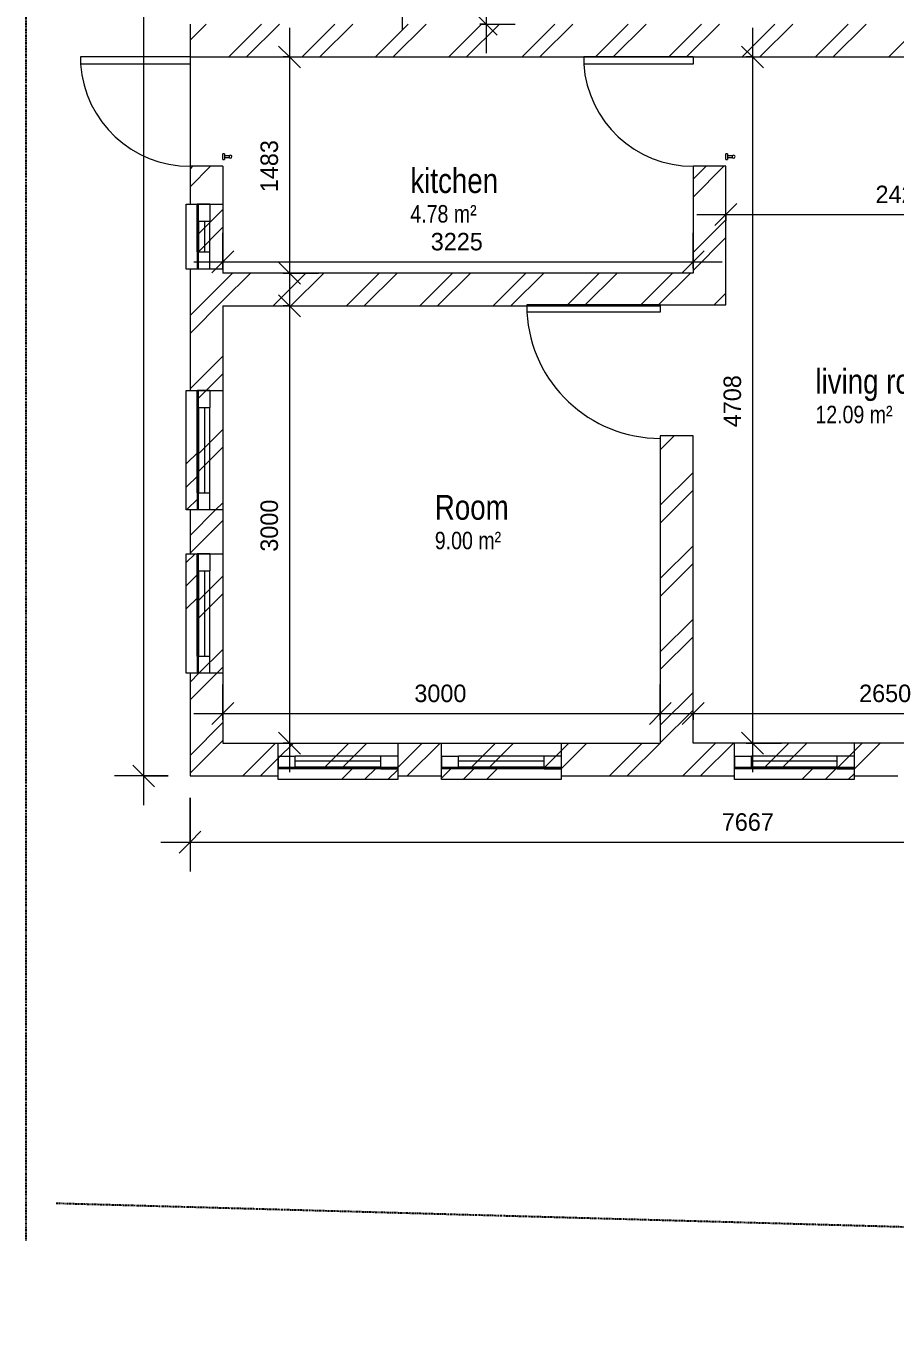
# Model space of a CAD drawing. Header units: millimetres. Extents: x -72672 to -42677, y -7093 to 15979.
# Drawn here: x -72672 to -66712, y -7093 to 1813 of the extents above; entities that cross this region are included whole.
import ezdxf

# ---------------------------------------------------------------- set-up
doc = ezdxf.new("R2010")
doc.units = ezdxf.units.MM
doc.linetypes.add('Double dash', pattern=[42.8625, 15.875, -4.7625, 6.35, -4.7625, 6.35, -4.7625])
for name, color, linetype, lineweight in [('A-ANNO-DIMS', 211, 'Continuous', 9), ('A-ANNO-DIMS-100', 211, 'Continuous', 9), ('A-AREA-IDEN', 2, 'Continuous', 9), ('A-DETL-GENF', 92, 'Continuous', 9), ('A-DOOR', 31, 'Continuous', 9), ('A-FLOR', 192, 'Continuous', 9), ('A-GLAZ', 151, 'Continuous', 9), ('A-WALL', 113, 'Continuous', 9), ('A-WALL-PATT', 111, 'Continuous', 9), ('C-PROP-LINE', 91, 'Double dash', 25)]:
    doc.layers.add(name, color=color, linetype=linetype, lineweight=lineweight)
doc.styles.add('Arial', font='arial.ttf', dxfattribs={"width": 0.8, "height": 120})
doc.styles.add('Arial_1', font='arial.ttf', dxfattribs={"width": 0.8, "height": 170})
doc.styles.add('Bell MT', font='BELL.TTF', dxfattribs={"height": 120})
doc.dimstyles.new('Diagonal_-_2_5mm_Arial', dxfattribs={"dimscale": 304.8, "dimtxt": 125.013856, "dimasz": 0.492126, "dimexe": 0.656168, "dimexo": 0.492126, "dimgap": 0.098425, "dimtad": 1, "dimdec": 0, "dimzin": 0, "dimdsep": 46, "dimtxsty": 'Bell MT', "dimblk1": 'OBLIQUE', "dimblk2": 'OBLIQUE', "dimsah": 1, "dimcen": 0.09, "dimdle": 0.656168, "dimazin": 0, "dimtfac": 1, "dimtdec": 4, "dimtix": 1, "dimtmove": 0, "dimatfit": 3, "dimfxl": 1, "dimtvp": 1, "dimtolj": 1, "dimtzin": 0, "dimarcsym": 2})
pattern_1 = [(45, (-58800, 0), (-251.447, 251.447), []), (45, (-58800, 381), (-251.447, 251.447), [])]

# ---------------------------------------------------------------- blocks, each defined once
blk = doc.blocks.new('Schueco AWS 75 SI_ type 1 triple glass 40mm - Schueco 900-V40-Level 1')
at = {"layer": 'A-GLAZ'}
h = blk.add_hatch(dxfattribs=at)
h.set_pattern_fill('FP_91', color=90, style=0, pattern_type=2)
h.set_pattern_definition([(315.07, (1222.75, -12516.5), (449.012, 447.92), []), (315.07, (1222.75, -12674.84), (898.026, 0.002), []), (315.07, (1222.75, -12358.1), (898.026, 0.002), [])])
h.paths.add_polyline_path([(-285, 112.5), (-285, 57.6), (535, 57.6), (535, 137.8), (-285, 137.8)])
h = blk.add_hatch(dxfattribs=at)
h.set_pattern_fill('FP_92', color=90, style=0, pattern_type=2)
h.set_pattern_definition([(315, (1222.75, -12634.5), (449.013, 449.013), []), (315, (1222.75, -12793.3), (898.026, 0), []), (315, (1222.75, -12475.8), (898.026, 0), [])])
h.paths.add_polyline_path([(-285, 57.6), (-285, 54.6), (535, 54.6), (535, 57.6)])
at = {"layer": 'A-DETL-GENF'}
for p, q in [((-168, 62.5), (-285, 62.5)), ((-285, -22.5), (-285, 62.5)), ((-168, 62.5), (-168, -22.5)), ((418, 62.5), (535, 62.5)), ((418, 62.5), (418, -22.5)), ((535, -22.5), (535, 62.5)), ((-285, -22.5), (-168, -22.5)), ((535, -22.5), (418, -22.5))]:
    blk.add_line(p, q, dxfattribs=at)
at = {"layer": 'A-GLAZ', "color": 90}
for p, q in [((-285, 112.5), (-285, 137.8)), ((-285, 137.8), (535, 137.8)), ((535, 137.8), (535, 112.5)), ((-285, 57.6), (535, 57.6)), ((-285, 54.6), (535, 54.6))]:
    blk.add_line(p, q, dxfattribs=at)
at = {"layer": 'A-GLAZ'}
for p, q in [((-168, 62.5), (418, 62.5)), ((-168, -22.5), (418, -22.5))]:
    blk.add_line(p, q, dxfattribs=at)
at = {"layer": 'A-GLAZ', "lineweight": 18}
for p, q in [((-168, 51.4), (418.1, 51.4)), ((-168, 11.4), (418, 11.4))]:
    blk.add_line(p, q, dxfattribs=at)
blk = doc.blocks.new('Schueco AWS 75 SI_ type 1 triple glass 40mm - Schueco 900-V41-Level 1')
at = {"layer": 'A-GLAZ'}
h = blk.add_hatch(dxfattribs=at)
h.set_pattern_fill('FP_93', color=90, style=0, pattern_type=2)
h.set_pattern_definition([(315.07, (2342.75, -12516.5), (449.012, 447.92), []), (315.07, (2342.75, -12674.84), (898.026, 0.002), []), (315.07, (2342.75, -12358.1), (898.026, 0.002), [])])
h.paths.add_polyline_path([(-285, 57.6), (535, 57.6), (535, 137.8), (-285, 137.8), (-285, 112.5)])
h = blk.add_hatch(dxfattribs=at)
h.set_pattern_fill('FP_94', color=90, style=0, pattern_type=2)
h.set_pattern_definition([(315, (2342.75, -12634.5), (449.013, 449.013), []), (315, (2342.75, -12793.3), (898.026, 0), []), (315, (2342.75, -12475.8), (898.026, 0), [])])
h.paths.add_polyline_path([(-285, 57.6), (-285, 54.6), (535, 54.6), (535, 57.6)])
at = {"layer": 'A-DETL-GENF'}
for p, q in [((-168, 62.5), (-285, 62.5)), ((-285, -22.5), (-285, 62.5)), ((-168, 62.5), (-168, -22.5)), ((418, 62.5), (535, 62.5)), ((418, 62.5), (418, -22.5)), ((535, -22.5), (535, 62.5)), ((-285, -22.5), (-168, -22.5)), ((535, -22.5), (418, -22.5))]:
    blk.add_line(p, q, dxfattribs=at)
at = {"layer": 'A-GLAZ', "color": 90}
for p, q in [((-285, 112.5), (-285, 137.8)), ((-285, 137.8), (535, 137.8)), ((535, 137.8), (535, 112.5)), ((-285, 57.6), (535, 57.6)), ((-285, 54.6), (535, 54.6))]:
    blk.add_line(p, q, dxfattribs=at)
at = {"layer": 'A-GLAZ'}
for p, q in [((-168, 62.5), (418, 62.5)), ((-168, -22.5), (418, -22.5))]:
    blk.add_line(p, q, dxfattribs=at)
at = {"layer": 'A-GLAZ', "lineweight": 18}
for p, q in [((-168, 51.4), (418.1, 51.4)), ((-168, 11.4), (418, 11.4))]:
    blk.add_line(p, q, dxfattribs=at)
blk = doc.blocks.new('Schueco AWS 75 SI_ type 1 triple glass 40mm - Schueco 900-V42-Level 1')
at = {"layer": 'A-GLAZ'}
h = blk.add_hatch(dxfattribs=at)
h.set_pattern_fill('FP_95', color=90, style=0, pattern_type=2)
h.set_pattern_definition([(224.93, (-10487, -3148), (449.012, -447.92), []), (224.93, (-10645.8, -3148), (-0.002, -895.838), []), (224.93, (-10328.3, -3148), (-0.002, -895.838), [])])
h.paths.add_polyline_path([(-213.4, 137.8), (-285, 137.8), (-285, 57.6), (535, 57.6), (535, 137.8)])
h = blk.add_hatch(dxfattribs=at)
h.set_pattern_fill('FP_96', color=90, style=0, pattern_type=2)
h.set_pattern_definition([(225, (-10487, -3220.25), (449.013, -449.013), []), (225, (-10645.8, -3220.25), (6e-14, -898.026), []), (225, (-10328.3, -3220.25), (6e-14, -898.026), [])])
h.paths.add_polyline_path([(-285, 57.6), (-285, 54.6), (535, 54.6), (535, 57.6), (-213.4, 57.6)])
at = {"layer": 'A-DETL-GENF'}
for p, q in [((-168, 62.5), (-285, 62.5)), ((-285, -22.5), (-285, 62.5)), ((-168, 62.5), (-168, -22.5)), ((418, 62.5), (535, 62.5)), ((418, 62.5), (418, -22.5)), ((535, -22.5), (535, 62.5)), ((-285, -22.5), (-168, -22.5)), ((535, -22.5), (418, -22.5))]:
    blk.add_line(p, q, dxfattribs=at)
at = {"layer": 'A-GLAZ', "color": 90}
for p, q in [((-285, 112.5), (-285, 137.8)), ((-285, 137.8), (535, 137.8)), ((535, 137.8), (535, 112.5)), ((-285, 57.6), (535, 57.6)), ((-285, 54.6), (535, 54.6))]:
    blk.add_line(p, q, dxfattribs=at)
at = {"layer": 'A-GLAZ'}
for p, q in [((-168, 62.5), (418, 62.5)), ((-168, -22.5), (418, -22.5))]:
    blk.add_line(p, q, dxfattribs=at)
at = {"layer": 'A-GLAZ', "lineweight": 18}
for p, q in [((-168, 51.4), (418.1, 51.4)), ((-168, 11.4), (418, 11.4))]:
    blk.add_line(p, q, dxfattribs=at)
blk = doc.blocks.new('Schueco AWS 75 SI_ type 1 triple glass 40mm - Schueco 900-V43-Level 1')
at = {"layer": 'A-GLAZ'}
h = blk.add_hatch(dxfattribs=at)
h.set_pattern_fill('FP_97', color=90, style=0, pattern_type=2)
h.set_pattern_definition([(224.93, (-11607, -3148), (449.012, -447.92), []), (224.93, (-11765.8, -3148), (-0.002, -895.838), []), (224.93, (-11448.3, -3148), (-0.002, -895.838), [])])
h.paths.add_polyline_path([(-285, 137.8), (-285, 57.6), (535, 57.6), (535, 137.8), (-251.3, 137.8)])
h = blk.add_hatch(dxfattribs=at)
h.set_pattern_fill('FP_98', color=90, style=0, pattern_type=2)
h.set_pattern_definition([(225, (-11607, -3220.25), (449.013, -449.013), []), (225, (-11765.8, -3220.25), (6e-14, -898.026), []), (225, (-11448.3, -3220.25), (6e-14, -898.026), [])])
h.paths.add_polyline_path([(-285, 57.6), (-285, 54.6), (535, 54.6), (535, 57.6)])
at = {"layer": 'A-DETL-GENF'}
for p, q in [((-168, 62.5), (-285, 62.5)), ((-285, -22.5), (-285, 62.5)), ((-168, 62.5), (-168, -22.5)), ((418, 62.5), (535, 62.5)), ((418, 62.5), (418, -22.5)), ((535, -22.5), (535, 62.5)), ((-285, -22.5), (-168, -22.5)), ((535, -22.5), (418, -22.5))]:
    blk.add_line(p, q, dxfattribs=at)
at = {"layer": 'A-GLAZ', "color": 90}
for p, q in [((-285, 112.5), (-285, 137.8)), ((-285, 137.8), (535, 137.8)), ((535, 137.8), (535, 112.5)), ((-285, 57.6), (535, 57.6)), ((-285, 54.6), (535, 54.6))]:
    blk.add_line(p, q, dxfattribs=at)
at = {"layer": 'A-GLAZ'}
for p, q in [((-168, 62.5), (418, 62.5)), ((-168, -22.5), (418, -22.5))]:
    blk.add_line(p, q, dxfattribs=at)
at = {"layer": 'A-GLAZ', "lineweight": 18}
for p, q in [((-168, 51.4), (418.1, 51.4)), ((-168, 11.4), (418, 11.4))]:
    blk.add_line(p, q, dxfattribs=at)
blk = doc.blocks.new('Schueco AWS 75 SI_ type 1 triple glass 40mm - Schueco 900-V47-Level 1')
at = {"layer": 'A-GLAZ'}
h = blk.add_hatch(dxfattribs=at)
h.set_pattern_fill('FP_103', color=90, style=0, pattern_type=2)
h.set_pattern_definition([(224.93, (-8477.65, -3148), (449.01, -447.92), []), (224.93, (-8636.4, -3148), (-0.002, -895.838), []), (224.93, (-8318.9, -3148), (-0.002, -895.838), [])])
h.paths.add_polyline_path([(-251.3, 137.8), (-285, 137.8), (-285, 57.6), (535, 57.6), (535, 137.8), (503, 137.8)])
h = blk.add_hatch(dxfattribs=at)
h.set_pattern_fill('FP_104', color=90, style=0, pattern_type=2)
h.set_pattern_definition([(225, (-8477.65, -3220.25), (449.013, -449.013), []), (225, (-8636.4, -3220.25), (6e-14, -898.026), []), (225, (-8318.9, -3220.25), (6e-14, -898.026), [])])
h.paths.add_polyline_path([(-285, 57.6), (-285, 54.6), (535, 54.6), (535, 57.6)])
at = {"layer": 'A-DETL-GENF'}
for p, q in [((-168, 62.5), (-285, 62.5)), ((-285, -22.5), (-285, 62.5)), ((-168, 62.5), (-168, -22.5)), ((418, 62.5), (535, 62.5)), ((418, 62.5), (418, -22.5)), ((535, -22.5), (535, 62.5)), ((-285, -22.5), (-168, -22.5)), ((535, -22.5), (418, -22.5))]:
    blk.add_line(p, q, dxfattribs=at)
at = {"layer": 'A-GLAZ', "color": 90}
for p, q in [((-285, 112.5), (-285, 137.8)), ((-285, 137.8), (535, 137.8)), ((535, 137.8), (535, 112.5)), ((-285, 57.6), (535, 57.6)), ((-285, 54.6), (535, 54.6))]:
    blk.add_line(p, q, dxfattribs=at)
at = {"layer": 'A-GLAZ'}
for p, q in [((-168, 62.5), (418, 62.5)), ((-168, -22.5), (418, -22.5))]:
    blk.add_line(p, q, dxfattribs=at)
at = {"layer": 'A-GLAZ', "lineweight": 18}
for p, q in [((-168, 51.4), (418.1, 51.4)), ((-168, 11.4), (418, 11.4))]:
    blk.add_line(p, q, dxfattribs=at)
blk = doc.blocks.new('d - 750-379112-Level 1')
at = {"layer": 'A-DOOR', "lineweight": 18}
for p, q in [((325.7, 112.5), (325.7, 862.5)), ((375, 862.5), (325.7, 862.5)), ((375, 112.5), (375, 862.5)), ((375, 112.5), (325.7, 112.5))]:
    blk.add_line(p, q, dxfattribs=at)
at = {"layer": 'A-DOOR'}
for p, q in [((-329, -112), (-329, -124.1)), ((-329, -112), (-289, -112)), ((-289, -124.1), (-329, -124.1)), ((-314, -124.1), (-314, -157.9)), ((-304, -157.9), (-304, -124.1)), ((-289, -124.1), (-289, -112))]:
    blk.add_line(p, q, dxfattribs=at)
for centre, radius, start, end in [((376.7, 112.5), 751.7, 93.89033, 180), ((-309, -165), 10, 90, 270), ((-309, -165), 10, 270, 90)]:
    blk.add_arc(centre, radius, start, end, dxfattribs=at)
blk = doc.blocks.new('Schueco AWS 75 SI_ type 1 triple glass 40mm - Schueco 400 1200-V49-Level 1')
at = {"layer": 'A-DETL-GENF'}
for p, q in [((19.5, 62.5), (-97.5, 62.5)), ((-97.5, -22.5), (-97.5, 62.5)), ((19.5, 62.5), (19.5, -22.5)), ((230.5, 62.5), (347.5, 62.5)), ((230.5, 62.5), (230.5, -22.5)), ((347.5, -22.5), (347.5, 62.5)), ((-97.5, -22.5), (19.5, -22.5)), ((347.5, -22.5), (230.5, -22.5))]:
    blk.add_line(p, q, dxfattribs=at)
at = {"layer": 'A-GLAZ', "color": 90}
for p, q in [((-97.5, 112.5), (-97.5, 137.8)), ((-97.5, 137.8), (347.5, 137.8)), ((347.5, 137.8), (347.5, 112.5)), ((-97.5, 57.6), (347.5, 57.6)), ((-97.5, 54.6), (347.5, 54.6))]:
    blk.add_line(p, q, dxfattribs=at)
at = {"layer": 'A-GLAZ'}
for p, q in [((19.5, 62.5), (230.5, 62.5)), ((19.5, -22.5), (230.5, -22.5))]:
    blk.add_line(p, q, dxfattribs=at)
at = {"layer": 'A-GLAZ', "lineweight": 18}
for p, q in [((19.5, 51.4), (230.6, 51.4)), ((19.5, 11.4), (230.5, 11.4))]:
    blk.add_line(p, q, dxfattribs=at)
blk = doc.blocks.new('M_Single-Flush - 900 X 21OO-375507-Level 1')
at = {"layer": 'A-DOOR', "lineweight": 18}
for p, q in [((399, 112.5), (399, 1027.8)), ((450, 1027.8), (399, 1027.8)), ((450, 112.5), (450, 1027.8)), ((450, 112.5), (399, 112.5))]:
    blk.add_line(p, q, dxfattribs=at)
at = {"layer": 'A-DOOR'}
blk.add_arc((450, 112.5), 916.7, 93.18929, 180, dxfattribs=at)
blk = doc.blocks.new('Family - ___-523977-Level 1')
at = {"layer": 'C-PROP-LINE'}
for p, q in [((-72672, 15978.9), (-72672, -6521.1)), ((-72465.5, -6263.7), (-42677, -7093.1))]:
    blk.add_line(p, q, dxfattribs=at)
blk = doc.blocks.new('DIMBLOCK55-Level 1')
at = {"layer": 'A-ANNO-DIMS-100'}
for p, q in [((-70865.1, 92.2), (-70865.1, -3307.8)), ((-70865.1, -107.8), (-70940.1, -32.8)), ((-70909, -107.8), (-70665.1, -107.8)), ((-70865.1, -107.8), (-70909, -107.8)), ((-70865.1, -107.8), (-70790.1, -182.8)), ((-70865.1, -3107.8), (-70940.1, -3032.8)), ((-70909, -3107.8), (-70665.1, -3107.8)), ((-70865.1, -3107.8), (-70909, -3107.8)), ((-70865.1, -3107.8), (-70790.1, -3182.8))]:
    blk.add_line(p, q, dxfattribs=at)
at = {"layer": 'A-ANNO-DIMS-100', "color": 0, "insert": (-71063.8, -1794.2), "char_height": 120, "width": 447.507, "attachment_point": 1, "rotation": 90, "line_spacing_factor": 1.048845, "style": 'Bell MT'}
blk.add_mtext('3000', dxfattribs=at)
blk = doc.blocks.new('_Oblique')
at = {"color": 0, "linetype": 'ByBlock', "lineweight": -2}
blk.add_line((-0.5, -0.5), (0.5, 0.5), dxfattribs=at)
blk = doc.blocks.new('DIMBLOCK56-Level 1')
at = {"layer": 'A-ANNO-DIMS-100'}
for p, q in [((-71322, -2948.7), (-71322, -2704.8)), ((-68322, -2948.7), (-68322, -2704.8)), ((-71322, -2904.8), (-71247, -2829.8)), ((-68322, -2904.8), (-68247, -2829.8)), ((-71522, -2904.8), (-68122, -2904.8)), ((-71322, -2904.8), (-71397, -2979.8)), ((-71322, -2904.8), (-71322, -2948.7)), ((-68322, -2904.8), (-68397, -2979.8)), ((-68322, -2904.8), (-68322, -2948.7))]:
    blk.add_line(p, q, dxfattribs=at)
at = {"layer": 'A-ANNO-DIMS-100', "color": 0, "insert": (-70008.5, -2706), "char_height": 120, "width": 447.507, "attachment_point": 1, "line_spacing_factor": 1.048845, "style": 'Bell MT'}
blk.add_mtext('3000', dxfattribs=at)
blk = doc.blocks.new('DIMBLOCK57-Level 1')
at = {"layer": 'A-ANNO-DIMS-100'}
for p, q in [((-65447, -2357.8), (-65447, -3104.8)), ((-65447, -2904.8), (-65447, -2357.8)), ((-68097, -2948.7), (-68097, -2704.8)), ((-68097, -2904.8), (-68022, -2829.8)), ((-65447, -2904.8), (-65372, -2829.8)), ((-68297, -2904.8), (-65247, -2904.8)), ((-68097, -2904.8), (-68172, -2979.8)), ((-68097, -2904.8), (-68097, -2948.7)), ((-65447, -2904.8), (-65522, -2979.8))]:
    blk.add_line(p, q, dxfattribs=at)
at = {"layer": 'A-ANNO-DIMS-100', "color": 0, "insert": (-66958.5, -2706), "char_height": 120, "width": 447.507, "attachment_point": 1, "line_spacing_factor": 1.048845, "style": 'Bell MT'}
blk.add_mtext('2650', dxfattribs=at)
blk = doc.blocks.new('DIMBLOCK58-Level 1')
at = {"layer": 'A-ANNO-DIMS-100'}
for p, q in [((-67689.6, 1800.2), (-67689.6, -3307.8)), ((-67689.6, 1600.2), (-67764.6, 1675.2)), ((-67733.5, 1600.2), (-67489.6, 1600.2)), ((-67689.6, 1600.2), (-67733.5, 1600.2)), ((-67689.6, 1600.2), (-67614.6, 1525.2)), ((-67689.6, -3107.8), (-67764.6, -3032.8)), ((-67733.5, -3107.8), (-67489.6, -3107.8)), ((-67689.6, -3107.8), (-67733.5, -3107.8)), ((-67689.6, -3107.8), (-67614.6, -3182.8))]:
    blk.add_line(p, q, dxfattribs=at)
at = {"layer": 'A-ANNO-DIMS-100', "color": 0, "insert": (-67888.3, -940.2), "char_height": 120, "width": 447.507, "attachment_point": 1, "rotation": 90, "line_spacing_factor": 1.048845, "style": 'Bell MT'}
blk.add_mtext('4708', dxfattribs=at)
blk = doc.blocks.new('DIMBLOCK62-Level 1')
at = {"layer": 'A-ANNO-DIMS-100'}
for p, q in [((-71322, 150.4), (-71322, 394.4)), ((-68097, 150.4), (-68097, 394.4)), ((-71322, 194.4), (-71247, 269.4)), ((-68097, 194.4), (-68022, 269.4)), ((-71522, 194.4), (-67897, 194.4)), ((-71322, 194.4), (-71397, 119.4)), ((-71322, 194.4), (-71322, 150.4)), ((-68097, 194.4), (-68172, 119.4)), ((-68097, 194.4), (-68097, 150.4))]:
    blk.add_line(p, q, dxfattribs=at)
at = {"layer": 'A-ANNO-DIMS-100', "color": 0, "insert": (-69896, 393.1), "char_height": 120, "width": 447.507, "attachment_point": 1, "line_spacing_factor": 1.048845, "style": 'Bell MT'}
blk.add_mtext('3225', dxfattribs=at)
blk = doc.blocks.new('DIMBLOCK63-Level 1')
at = {"layer": 'A-ANNO-DIMS-100'}
for p, q in [((-70865.1, 1800.2), (-70865.1, -82.8)), ((-70865.1, 1600.2), (-70940.1, 1675.2)), ((-70909, 1600.2), (-70665.1, 1600.2)), ((-70865.1, 1600.2), (-70909, 1600.2)), ((-70865.1, 1600.2), (-70790.1, 1525.2)), ((-70865.1, 117.2), (-70940.1, 192.2)), ((-70909, 117.2), (-70665.1, 117.2)), ((-70865.1, 117.2), (-70909, 117.2)), ((-70865.1, 117.2), (-70790.1, 42.2))]:
    blk.add_line(p, q, dxfattribs=at)
at = {"layer": 'A-ANNO-DIMS-100', "color": 0, "insert": (-71063.8, 672.3), "char_height": 120, "width": 447.507, "attachment_point": 1, "rotation": 90, "line_spacing_factor": 1.048845, "style": 'Bell MT'}
blk.add_mtext('1483', dxfattribs=at)
blk = doc.blocks.new('DIMBLOCK64-Level 1')
at = {"layer": 'A-ANNO-DIMS-100'}
for p, q in [((-67872, 474.7), (-67872, 718.6)), ((-65447, 474.7), (-65447, 718.6)), ((-67872, 518.6), (-67797, 593.6)), ((-65447, 518.6), (-65372, 593.6)), ((-68072, 518.6), (-65247, 518.6)), ((-67872, 518.6), (-67947, 443.6)), ((-67872, 518.6), (-67872, 474.7)), ((-65447, 518.6), (-65522, 443.6)), ((-65447, 518.6), (-65447, 474.7))]:
    blk.add_line(p, q, dxfattribs=at)
at = {"layer": 'A-ANNO-DIMS-100', "color": 0, "insert": (-66846, 717.4), "char_height": 120, "width": 447.507, "attachment_point": 1, "line_spacing_factor": 1.048845, "style": 'Bell MT'}
blk.add_mtext('2425', dxfattribs=at)
blk = doc.blocks.new('DIMBLOCK66-Level 1')
at = {"layer": 'A-ANNO-DIMS-100'}
for p, q in [((-69516.6, 3900.2), (-69516.6, 1625.2)), ((-69516.6, 3700.2), (-69591.6, 3775.2)), ((-69560.5, 3700.2), (-69316.6, 3700.2)), ((-69516.6, 3700.2), (-69560.5, 3700.2)), ((-69516.6, 3700.2), (-69441.6, 3625.2)), ((-69516.6, 1825.2), (-69591.6, 1900.2)), ((-69560.5, 1825.2), (-69316.6, 1825.2)), ((-69516.6, 1825.2), (-69560.5, 1825.2)), ((-69516.6, 1825.2), (-69441.6, 1750.2))]:
    blk.add_line(p, q, dxfattribs=at)
at = {"layer": 'A-ANNO-DIMS-100', "color": 0, "insert": (-69715.3, 2576.3), "char_height": 120, "width": 447.507, "attachment_point": 1, "rotation": 90, "line_spacing_factor": 1.048845, "style": 'Bell MT'}
blk.add_mtext('1875', dxfattribs=at)
blk = doc.blocks.new('DIMBLOCK67-Level 1')
at = {"layer": 'A-ANNO-DIMS-100'}
for p, q in [((-70092, 2425.2), (-70092, 1786.9)), ((-70092, 1986.9), (-70092, 2425.2)), ((-67542, 1943), (-67542, 2186.9)), ((-70092, 1986.9), (-70017, 2061.9)), ((-67542, 1986.9), (-67467, 2061.9)), ((-70292, 1986.9), (-67342, 1986.9)), ((-70092, 1986.9), (-70167, 1911.9)), ((-67542, 1986.9), (-67617, 1911.9)), ((-67542, 1986.9), (-67542, 1943))]:
    blk.add_line(p, q, dxfattribs=at)
at = {"layer": 'A-ANNO-DIMS-100', "color": 0, "insert": (-69003.5, 2185.6), "char_height": 120, "width": 447.507, "attachment_point": 1, "line_spacing_factor": 1.048845, "style": 'Bell MT'}
blk.add_mtext('2550', dxfattribs=at)
blk = doc.blocks.new('DIMBLOCK78-Level 1')
at = {"layer": 'A-ANNO-DIMS-100'}
for p, q in [((-71865.1, 12824.2), (-71865.1, -3532.8)), ((-71865.1, 12624.2), (-71940.1, 12699.2)), ((-71102, 12624.2), (-72065.1, 12624.2)), ((-71865.1, 12624.2), (-71790.1, 12549.2)), ((-71865.1, 12624.2), (-71102, 12624.2)), ((-71865.1, -3332.8), (-71940.1, -3257.8)), ((-71697, -3332.8), (-72065.1, -3332.8)), ((-71865.1, -3332.8), (-71790.1, -3407.8)), ((-71865.1, -3332.8), (-71697, -3332.8))]:
    blk.add_line(p, q, dxfattribs=at)
at = {"layer": 'A-ANNO-DIMS-100', "color": 0, "insert": (-72063.8, 4412.7), "char_height": 120, "width": 559.384, "attachment_point": 1, "rotation": 90, "line_spacing_factor": 1.048845, "style": 'Bell MT'}
blk.add_mtext('15957', dxfattribs=at)
blk = doc.blocks.new('DIMBLOCK79-Level 1')
at = {"layer": 'A-ANNO-DIMS-100'}
for p, q in [((-71547, -3482.8), (-71547, -3987.4)), ((-71547, -3787.4), (-71547, -3482.8)), ((-63880.5, -3482.8), (-63880.5, -3987.4)), ((-63880.5, -3787.4), (-63880.5, -3482.8)), ((-71547, -3787.4), (-71472, -3712.4)), ((-63880.5, -3787.4), (-63805.5, -3712.4)), ((-71747, -3787.4), (-63680.5, -3787.4)), ((-71547, -3787.4), (-71622, -3862.4)), ((-63880.5, -3787.4), (-63955.5, -3862.4))]:
    blk.add_line(p, q, dxfattribs=at)
at = {"layer": 'A-ANNO-DIMS-100', "color": 0, "insert": (-67900.2, -3588.7), "char_height": 120, "width": 447.507, "attachment_point": 1, "line_spacing_factor": 1.048845, "style": 'Bell MT'}
blk.add_mtext('7667', dxfattribs=at)

msp = doc.modelspace()

# ---------------------------------------------------------------- hatches: boundary and pattern name
at = {"layer": 'A-WALL'}
h = msp.add_hatch(dxfattribs=at)
h.set_pattern_fill('FP_1', color=236, style=0, pattern_type=2)
h.set_pattern_definition(pattern_1)
h.paths.add_polyline_path([(-71322, 145.2), (-71322, 590.2), (-71489.2, 590.2), (-71489.2, 145.2)])
h = msp.add_hatch(dxfattribs=at)
h.set_pattern_fill('FP_1', color=236, style=0, pattern_type=2)
h.set_pattern_definition(pattern_1)
h.paths.add_polyline_path([(-71322, 145.2), (-71322, 590.2), (-71489.2, 590.2), (-71489.2, 145.2)])
h = msp.add_hatch(dxfattribs=at)
h.set_pattern_fill('FP_1', color=236, style=0, pattern_type=2)
h.set_pattern_definition(pattern_1)
h.paths.add_polyline_path([(-71322, -1507.8), (-71322, -687.8), (-71489.2, -687.8), (-71489.2, -1507.8)])
h = msp.add_hatch(dxfattribs=at)
h.set_pattern_fill('FP_1', color=236, style=0, pattern_type=2)
h.set_pattern_definition(pattern_1)
h.paths.add_polyline_path([(-71322, -1507.8), (-71322, -687.8), (-71489.2, -687.8), (-71489.2, -1507.8)])
h = msp.add_hatch(dxfattribs=at)
h.set_pattern_fill('FP_1', color=236, style=0, pattern_type=2)
h.set_pattern_definition(pattern_1)
h.paths.add_polyline_path([(-71322, -2627.8), (-71322, -1807.8), (-71489.2, -1807.8), (-71489.2, -2627.8)])
h = msp.add_hatch(dxfattribs=at)
h.set_pattern_fill('FP_1', color=236, style=0, pattern_type=2)
h.set_pattern_definition(pattern_1)
h.paths.add_polyline_path([(-71322, -2627.8), (-71322, -1807.8), (-71489.2, -1807.8), (-71489.2, -2627.8)])
h = msp.add_hatch(dxfattribs=at)
h.set_pattern_fill('FP_1', color=236, style=0, pattern_type=2)
h.set_pattern_definition(pattern_1)
h.paths.add_polyline_path([(-70122, -3274.9), (-70122, -3107.8), (-70942, -3107.8), (-70942, -3274.9)])
h = msp.add_hatch(dxfattribs=at)
h.set_pattern_fill('FP_1', color=236, style=0, pattern_type=2)
h.set_pattern_definition(pattern_1)
h.paths.add_polyline_path([(-70122, -3274.9), (-70122, -3107.8), (-70942, -3107.8), (-70942, -3274.9)])
h = msp.add_hatch(dxfattribs=at)
h.set_pattern_fill('FP_1', color=236, style=0, pattern_type=2)
h.set_pattern_definition(pattern_1)
h.paths.add_polyline_path([(-69822, -3274.9), (-69002, -3274.9), (-69002, -3107.8), (-69822, -3107.8)])
h = msp.add_hatch(dxfattribs=at)
h.set_pattern_fill('FP_1', color=236, style=0, pattern_type=2)
h.set_pattern_definition(pattern_1)
h.paths.add_polyline_path([(-69822, -3274.9), (-69002, -3274.9), (-69002, -3107.8), (-69822, -3107.8)])
h = msp.add_hatch(dxfattribs=at)
h.set_pattern_fill('FP_1', color=236, style=0, pattern_type=2)
h.set_pattern_definition(pattern_1)
h.paths.add_polyline_path([(-66992.7, -3274.9), (-66992.7, -3107.8), (-67812.7, -3107.8), (-67812.7, -3274.9)])
h = msp.add_hatch(dxfattribs=at)
h.set_pattern_fill('FP_1', color=236, style=0, pattern_type=2)
h.set_pattern_definition(pattern_1)
h.paths.add_polyline_path([(-66992.7, -3274.9), (-66992.7, -3107.8), (-67812.7, -3107.8), (-67812.7, -3274.9)])
at = {"layer": 'A-WALL-PATT'}
h = msp.add_hatch(dxfattribs=at)
h.set_pattern_fill('FP_1', color=236, style=0, pattern_type=2)
h.set_pattern_definition(pattern_1)
h.paths.add_polyline_path([(-63768, 1600.2), (-63768, 1825.2), (-71547, 1825.2), (-71547, 1600.2), (-63993, 1600.2)])
h = msp.add_hatch(dxfattribs=at)
h.set_pattern_fill('FP_1', color=234, style=0, pattern_type=2)
h.set_pattern_definition(pattern_1)
h.paths.add_polyline_path([(-63768, 1600.2), (-63768, 1825.2), (-71547, 1825.2), (-71547, 1600.2), (-63993, 1600.2)])
h = msp.add_hatch(dxfattribs=at)
h.set_pattern_fill('FP_1', color=236, style=0, pattern_type=2)
h.set_pattern_definition(pattern_1)
h.paths.add_polyline_path([(-71322, -3332.8), (-71322, -2627.8), (-71547, -2627.8), (-71547, -3332.8)])
h.paths.add_polyline_path([(-71322, -1807.8), (-71322, -1507.8), (-71547, -1507.8), (-71547, -1807.8)])
h.paths.add_polyline_path([(-71322, -687.8), (-71322, 145.2), (-71547, 145.2), (-71547, -687.8)])
h.paths.add_polyline_path([(-71322, 590.2), (-71322, 850.2), (-71547, 850.2), (-71547, 590.2), (-71513.2, 590.2)])
h = msp.add_hatch(dxfattribs=at)
h.set_pattern_fill('FP_1', color=234, style=0, pattern_type=2)
h.set_pattern_definition(pattern_1)
h.paths.add_polyline_path([(-71322, -3332.8), (-71322, -2627.8), (-71547, -2627.8), (-71547, -3332.8)])
h.paths.add_polyline_path([(-71322, -1807.8), (-71322, -1507.8), (-71547, -1507.8), (-71547, -1807.8)])
h.paths.add_polyline_path([(-71322, -687.8), (-71322, 145.2), (-71547, 145.2), (-71547, -687.8)])
h.paths.add_polyline_path([(-71322, 590.2), (-71322, 850.2), (-71547, 850.2), (-71547, 590.2), (-71513.2, 590.2)])
h = msp.add_hatch(dxfattribs=at)
h.set_pattern_fill('FP_1', color=236, style=0, pattern_type=2)
h.set_pattern_definition(pattern_1)
h.paths.add_polyline_path([(-67872, -99.8), (-67872, 850.2), (-68097, 850.2), (-68097, -99.8)])
h = msp.add_hatch(dxfattribs=at)
h.set_pattern_fill('FP_1', color=234, style=0, pattern_type=2)
h.set_pattern_definition(pattern_1)
h.paths.add_polyline_path([(-67872, -99.8), (-67872, 850.2), (-68097, 850.2), (-68097, -99.8)])
h = msp.add_hatch(dxfattribs=at)
h.set_pattern_fill('FP_1', color=236, style=0, pattern_type=2)
h.set_pattern_definition(pattern_1)
h.paths.add_polyline_path([(-68322, -107.8), (-68322, -99.8), (-68097, -99.8), (-68097.8, 117.2), (-71322, 117.2), (-71322, -107.8), (-69073.6, -107.8)])
h = msp.add_hatch(dxfattribs=at)
h.set_pattern_fill('FP_1', color=234, style=0, pattern_type=2)
h.set_pattern_definition(pattern_1)
h.paths.add_polyline_path([(-68322, -107.8), (-68322, -99.8), (-68097, -99.8), (-68097.8, 117.2), (-71322, 117.2), (-71322, -107.8), (-69073.6, -107.8)])
h = msp.add_hatch(dxfattribs=at)
h.set_pattern_fill('FP_1', color=236, style=0, pattern_type=2)
h.set_pattern_definition(pattern_1)
h.paths.add_polyline_path([(-68097, -3107.8), (-68097, -999.8), (-68322, -999.8), (-68322, -3107.8)])
h = msp.add_hatch(dxfattribs=at)
h.set_pattern_fill('FP_1', color=234, style=0, pattern_type=2)
h.set_pattern_definition(pattern_1)
h.paths.add_polyline_path([(-68097, -3107.8), (-68097, -999.8), (-68322, -999.8), (-68322, -3107.8)])
h = msp.add_hatch(dxfattribs=at)
h.set_pattern_fill('FP_1', color=236, style=0, pattern_type=2)
h.set_pattern_definition(pattern_1)
h.paths.add_polyline_path([(-63768, -3332.8), (-63768, -3107.8), (-65872.7, -3107.8), (-65872.7, -3332.8), (-65170.3, -3332.8)])
h.paths.add_polyline_path([(-66692.7, -3332.8), (-66692.7, -3107.8), (-66992.7, -3107.8), (-66992.7, -3332.8)])
h.paths.add_polyline_path([(-67812.7, -3332.8), (-67812.7, -3107.8), (-69002, -3107.8), (-69002, -3332.8)])
h.paths.add_polyline_path([(-69822, -3332.8), (-69822, -3107.8), (-70122, -3107.8), (-70122, -3332.8)])
h.paths.add_polyline_path([(-70942, -3332.8), (-70942, -3107.8), (-71322, -3107.8), (-71322, -3332.8)])
h = msp.add_hatch(dxfattribs=at)
h.set_pattern_fill('FP_1', color=234, style=0, pattern_type=2)
h.set_pattern_definition(pattern_1)
h.paths.add_polyline_path([(-63768, -3332.8), (-63768, -3107.8), (-65872.7, -3107.8), (-65872.7, -3332.8), (-65170.3, -3332.8)])
h.paths.add_polyline_path([(-66692.7, -3332.8), (-66692.7, -3107.8), (-66992.7, -3107.8), (-66992.7, -3332.8)])
h.paths.add_polyline_path([(-67812.7, -3332.8), (-67812.7, -3107.8), (-69002, -3107.8), (-69002, -3332.8)])
h.paths.add_polyline_path([(-69822, -3332.8), (-69822, -3107.8), (-70122, -3107.8), (-70122, -3332.8)])
h.paths.add_polyline_path([(-70942, -3332.8), (-70942, -3107.8), (-71322, -3107.8), (-71322, -3332.8)])

# ---------------------------------------------------------------- linework, layer by layer
at = {"layer": 'A-FLOR'}
msp.add_line((-71547, 1600.2), (-71547, 850.2), dxfattribs=at)
at = {"layer": 'A-WALL', "color": 226, "lineweight": 18}
for p, q in [((-71547, 1825.2), (-71547, 1600.2)), ((-71547, 1600.2), (-63993, 1600.2)), ((-71547, 850.2), (-71547, 590.2)), ((-71322, 850.2), (-71547, 850.2)), ((-71322, 850.2), (-71322, 117.2)), ((-67872, 850.2), (-68097, 850.2)), ((-68097, 850.2), (-68097, 117.2)), ((-67872, -99.8), (-67872, 850.2)), ((-71547, 590.2), (-71322, 590.2)), ((-71547, 145.2), (-71547, -687.8)), ((-71322, 145.2), (-71547, 145.2)), ((-68097, 117.2), (-71322, 117.2)), ((-71322, -107.8), (-71322, -3107.8)), ((-71322, -107.8), (-68322, -107.8)), ((-68322, -107.8), (-68322, -99.8)), ((-68322, -99.8), (-67872, -99.8)), ((-71547, -687.8), (-71322, -687.8)), ((-68322, -999.8), (-68322, -3107.8)), ((-68097, -999.8), (-68322, -999.8)), ((-68097, -3107.8), (-68097, -999.8)), ((-71547, -1507.8), (-71547, -1807.8)), ((-71322, -1507.8), (-71547, -1507.8)), ((-71547, -1807.8), (-71322, -1807.8)), ((-71547, -2627.8), (-71547, -3332.8)), ((-71322, -2627.8), (-71547, -2627.8)), ((-71322, -3107.8), (-68322, -3107.8)), ((-70942, -3332.8), (-70942, -3107.8)), ((-70122, -3107.8), (-70122, -3332.8)), ((-69822, -3332.8), (-69822, -3107.8)), ((-69002, -3107.8), (-69002, -3332.8)), ((-63768, -3107.8), (-68097, -3107.8)), ((-67812.7, -3332.8), (-67812.7, -3107.8)), ((-66992.7, -3107.8), (-66992.7, -3332.8)), ((-71547, -3332.8), (-70942, -3332.8)), ((-70122, -3332.8), (-69822, -3332.8)), ((-69002, -3332.8), (-67812.7, -3332.8)), ((-66992.7, -3332.8), (-66692.7, -3332.8))]:
    msp.add_line(p, q, dxfattribs=at)

# ---------------------------------------------------------------- block references
at = {"layer": 'A-DOOR', "color": 7}
for name, p, rotation in [('d - 750-379112-Level 1', (-71434.5, 1225.2), 89.99999999999932), ('d - 750-379112-Level 1', (-67984.5, 1225.2), 89.99999999999973), ('M_Single-Flush - 900 X 21OO-375507-Level 1', (-68209.5, -549.8), 89.9999999999993)]:
    msp.add_blockref(name, p, dxfattribs=dict(at, rotation=rotation))
at = {"layer": 'A-GLAZ', "color": 90}
for name, p, rotation in [('Schueco AWS 75 SI_ type 1 triple glass 40mm - Schueco 400 1200-V49-Level 1', (-71434.5, 242.7), 89.99999999999932), ('Schueco AWS 75 SI_ type 1 triple glass 40mm - Schueco 900-V40-Level 1', (-71434.5, -1222.8), 89.99999999999932), ('Schueco AWS 75 SI_ type 1 triple glass 40mm - Schueco 900-V41-Level 1', (-71434.5, -2342.8), 89.99999999999932), ('Schueco AWS 75 SI_ type 1 triple glass 40mm - Schueco 900-V43-Level 1', (-70407, -3220.3), 180), ('Schueco AWS 75 SI_ type 1 triple glass 40mm - Schueco 900-V42-Level 1', (-69287, -3220.3), 180), ('Schueco AWS 75 SI_ type 1 triple glass 40mm - Schueco 900-V47-Level 1', (-67277.7, -3220.3), 180)]:
    msp.add_blockref(name, p, dxfattribs=dict(at, rotation=rotation))
at = {"layer": 'C-PROP-LINE'}
msp.add_blockref('Family - ___-523977-Level 1', (0, 0), dxfattribs=at)

# ---------------------------------------------------------------- texts
at = {"layer": 'A-AREA-IDEN', "attachment_point": 1}
for s, insert, char_height, width, style in [('kitchen', (-70036.1, 836.6), 170, 750.379, 'Arial_1'), ('4.78 m²', (-70036.1, 584), 120, 590.042, 'Arial'), ('living room', (-67258.3, -540.3), 170, 1122.362, 'Arial_1'), ('12.09 m²', (-67258.3, -792.9), 120, 686.244, 'Arial'), ('Room', (-69868.2, -1404.8), 170, 641.35, 'Arial_1'), ('9.00 m²', (-69868.2, -1657.4), 120, 590.042, 'Arial')]:
    msp.add_mtext(s, dxfattribs=dict(at, insert=insert, char_height=char_height, width=width, style=style))

# ---------------------------------------------------------------- dimensions: what is measured, and where the dimension line sits
at = {"layer": 'A-ANNO-DIMS'}
for base, p1, p2, override, picture, middle in [((-71865.1, -3332.8), (-70952, 12624.2), (-71547, -3332.8), {"dimpost": '<>', "dimfxl": 15968.089241}, 'DIMBLOCK78-Level 1', (-71957.3, 4645.7)), ((-69516.6, 1825.2), (-69410.5, 3700.2), (-69410.5, 1825.2), {"dimpost": '<>', "dimfxl": 1875}, 'DIMBLOCK66-Level 1', (-69608.8, 2762.7)), ((-70865.1, 117.2), (-70759, 1600.2), (-70759, 117.2), {"dimpost": '<>', "dimfxl": 1483}, 'DIMBLOCK63-Level 1', (-70956, 858.7)), ((-67689.6, -3107.8), (-67583.5, 1600.2), (-67583.5, -3107.8), {"dimpost": '<>', "dimfxl": 4708}, 'DIMBLOCK58-Level 1', (-67781.8, -753.8)), ((-70865.1, -3107.8), (-70759, -107.8), (-70759, -3107.8), {"dimpost": '<>', "dimfxl": 3000}, 'DIMBLOCK55-Level 1', (-70956, -1607.8))]:
    dim = msp.add_linear_dim(base=base, p1=p1, p2=p2, angle=90, dimstyle='Diagonal_-_2_5mm_Arial', override=override, dxfattribs=at)
    dim.commit()
    dim.dimension.update_dxf_attribs({"geometry": picture, "text_midpoint": middle})
for base, p1, p2, override, picture, middle in [((-67542, 1986.9), (-70092, 2575.2), (-67542, 2093), {"dimpost": '<>', "dimfxl": 2595.2094}, 'DIMBLOCK67-Level 1', (-68817, 2077.7)), ((-65447, 518.6), (-67872, 624.7), (-65447, 624.7), {"dimpost": '<>', "dimfxl": 2425}, 'DIMBLOCK64-Level 1', (-66659.5, 609.5)), ((-68097, 194.4), (-71322, 300.4), (-68097, 300.4), {"dimpost": '<>', "dimfxl": 3225}, 'DIMBLOCK62-Level 1', (-69709.5, 285.3)), ((-65447, -2904.8), (-68097, -2798.7), (-65447, -2207.8), {"dimpost": '<>', "dimfxl": 2715.088327}, 'DIMBLOCK57-Level 1', (-66772, -2813.9)), ((-68322, -2904.8), (-71322, -2798.7), (-68322, -2798.7), {"dimpost": '<>', "dimfxl": 3000}, 'DIMBLOCK56-Level 1', (-69822, -2813.9)), ((-63880.5214286, -3787.4329161), (-71547.0214286, -3332.7501266), (-63880.5214286, -3332.7501266), {"dimpost": '<>', "dimfxl": 7666.5}, 'DIMBLOCK79-Level 1', (-67713.7714286, -3695.2306689))]:
    dim = msp.add_linear_dim(base=base, p1=p1, p2=p2, dimstyle='Diagonal_-_2_5mm_Arial', override=override, dxfattribs=at)
    dim.commit()
    dim.dimension.update_dxf_attribs({"geometry": picture, "text_midpoint": middle})

doc.saveas('drawing.dxf')
